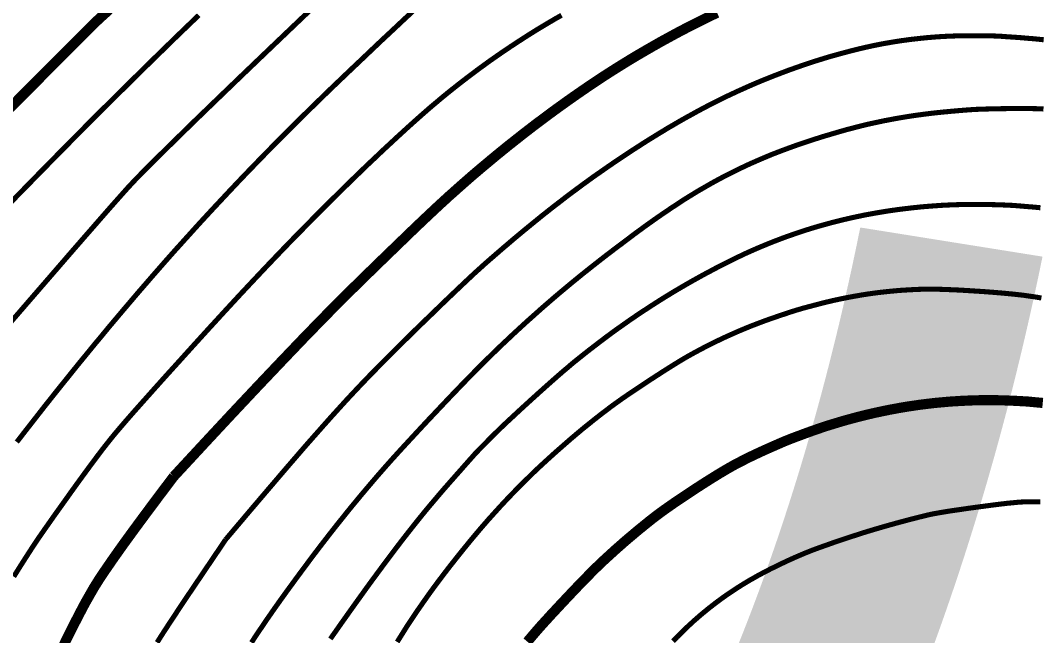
# Model space of a CAD drawing. Extents: x 36524600 to 36525730, y 2746759 to 2747713.
# Drawn here: x 36525067.22 to 36525082.24, y 2747532.18 to 2747541.26 of the extents above; entities that cross this region are included whole.
import ezdxf

# ---------------------------------------------------------------- set-up
doc = ezdxf.new("R2010")
doc.units = 0
doc.header["$LTSCALE"] = 1000
doc.header["$MEASUREMENT"] = 0
doc.layers.add('0-规划文字', color=7, linetype='Continuous')
doc.layers.add('DGX', color=251, linetype='Continuous')
doc.styles.add('黑体', font='simhei.ttf')

# ---------------------------------------------------------------- blocks, each defined once
blk = doc.blocks.new('dxt')
at = {"layer": 'DGX', "color": 253, "linetype": 'Continuous', "flags": 128}
for points, const_width in [([(36525067.066, 2747539.967), (36525067.243, 2747540.145), (36525067.446, 2747540.348), (36525067.649, 2747540.552), (36525067.826, 2747540.729), (36525067.976, 2747540.88), (36525068.099, 2747541.004), (36525068.197, 2747541.101), (36525068.267, 2747541.172), (36525068.312, 2747541.217), (36525068.329, 2747541.234), (36525068.355, 2747541.258), (36525068.422, 2747541.32), (36525068.532, 2747541.419)], 0.15), ([(36525069.856, 2747541.34), (36525069.667, 2747541.158), (36525069.505, 2747541.002), (36525069.371, 2747540.871), (36525069.25, 2747540.753), (36525069.129, 2747540.635), (36525069.008, 2747540.516), (36525068.888, 2747540.397), (36525068.767, 2747540.278), (36525068.647, 2747540.159), (36525068.527, 2747540.04), (36525068.407, 2747539.921), (36525068.275, 2747539.789), (36525068.12, 2747539.633), (36525067.941, 2747539.452), (36525067.739, 2747539.247), (36525067.513, 2747539.017), (36525067.264, 2747538.762), (36525066.99, 2747538.483)], 0.075), ([(36525071.711, 2747541.616), (36525071.341, 2747541.263), (36525070.921, 2747540.862), (36525070.498, 2747540.457), (36525070.121, 2747540.094), (36525069.789, 2747539.773), (36525069.503, 2747539.493), (36525069.262, 2747539.256), (36525069.066, 2747539.061), (36525068.916, 2747538.907), (36525068.812, 2747538.796), (36525068.713, 2747538.685), (36525068.58, 2747538.535), (36525068.413, 2747538.344), (36525068.212, 2747538.114), (36525067.977, 2747537.844), (36525067.708, 2747537.533), (36525067.405, 2747537.183), (36525067.068, 2747536.793)], 0.075), ([(36525067.172, 2747535.04), (36525067.274, 2747535.172), (36525067.377, 2747535.304), (36525067.48, 2747535.436), (36525067.583, 2747535.568), (36525067.687, 2747535.699), (36525067.791, 2747535.83), (36525067.896, 2747535.96), (36525068.001, 2747536.091), (36525068.106, 2747536.221), (36525068.212, 2747536.35), (36525068.318, 2747536.48), (36525068.425, 2747536.608), (36525068.531, 2747536.737), (36525068.639, 2747536.865), (36525068.747, 2747536.993), (36525068.855, 2747537.12), (36525068.964, 2747537.248), (36525069.073, 2747537.374), (36525069.182, 2747537.5), (36525069.292, 2747537.626), (36525069.403, 2747537.752), (36525069.514, 2747537.877), (36525069.626, 2747538.001), (36525069.738, 2747538.125), (36525069.85, 2747538.249), (36525069.963, 2747538.372), (36525070.077, 2747538.495), (36525070.191, 2747538.617), (36525070.305, 2747538.739), (36525070.42, 2747538.861), (36525070.535, 2747538.982), (36525070.651, 2747539.102), (36525070.767, 2747539.222), (36525070.884, 2747539.342), (36525071.001, 2747539.461), (36525071.119, 2747539.58), (36525071.237, 2747539.698), (36525071.356, 2747539.816), (36525071.475, 2747539.933), (36525071.595, 2747540.05), (36525071.715, 2747540.167), (36525071.838, 2747540.286), (36525071.968, 2747540.41), (36525072.105, 2747540.541), (36525072.249, 2747540.677), (36525072.399, 2747540.82), (36525072.555, 2747540.968), (36525072.719, 2747541.121), (36525072.889, 2747541.281), (36525073.054, 2747541.435)], 0.075), ([(36525067.127, 2747533.053), (36525067.198, 2747533.167), (36525067.265, 2747533.273), (36525067.328, 2747533.371), (36525067.386, 2747533.461), (36525067.439, 2747533.542), (36525067.488, 2747533.615), (36525067.533, 2747533.68), (36525067.578, 2747533.745), (36525067.629, 2747533.817), (36525067.685, 2747533.897), (36525067.746, 2747533.984), (36525067.814, 2747534.079), (36525067.887, 2747534.181), (36525067.965, 2747534.291), (36525068.049, 2747534.408), (36525068.134, 2747534.525), (36525068.215, 2747534.636), (36525068.292, 2747534.74), (36525068.365, 2747534.838), (36525068.434, 2747534.929), (36525068.5, 2747535.013), (36525068.561, 2747535.09), (36525068.619, 2747535.161), (36525068.686, 2747535.24), (36525068.775, 2747535.344), (36525068.886, 2747535.471), (36525069.02, 2747535.622), (36525069.177, 2747535.798), (36525069.355, 2747535.997), (36525069.557, 2747536.22), (36525069.78, 2747536.467), (36525070.01, 2747536.72), (36525070.232, 2747536.962), (36525070.444, 2747537.192), (36525070.648, 2747537.41), (36525070.842, 2747537.616), (36525071.028, 2747537.811), (36525071.205, 2747537.995), (36525071.373, 2747538.166), (36525071.533, 2747538.329), (36525071.687, 2747538.483), (36525071.834, 2747538.63), (36525071.974, 2747538.769), (36525072.109, 2747538.901), (36525072.236, 2747539.024), (36525072.357, 2747539.141), (36525072.472, 2747539.249), (36525072.58, 2747539.352), (36525072.685, 2747539.449), (36525072.784, 2747539.541), (36525072.879, 2747539.628), (36525072.969, 2747539.71), (36525073.055, 2747539.787), (36525073.136, 2747539.859), (36525073.212, 2747539.926), (36525073.286, 2747539.99), (36525073.361, 2747540.053), (36525073.436, 2747540.116), (36525073.511, 2747540.178), (36525073.587, 2747540.239), (36525073.664, 2747540.3), (36525073.741, 2747540.36), (36525073.819, 2747540.42), (36525073.897, 2747540.479), (36525073.975, 2747540.538), (36525074.054, 2747540.595), (36525074.133, 2747540.653), (36525074.213, 2747540.709), (36525074.293, 2747540.765), (36525074.374, 2747540.82), (36525074.455, 2747540.875), (36525074.537, 2747540.929), (36525074.619, 2747540.982), (36525074.701, 2747541.035), (36525074.784, 2747541.087), (36525074.867, 2747541.139), (36525074.951, 2747541.189), (36525075.035, 2747541.239), (36525075.12, 2747541.289), (36525075.21, 2747541.34)], 0.075), ([(36525069.488, 2747534.532), (36525069.27, 2747534.243), (36525069.073, 2747533.979), (36525068.896, 2747533.739), (36525068.739, 2747533.523), (36525068.603, 2747533.331), (36525068.487, 2747533.163), (36525068.391, 2747533.02), (36525068.316, 2747532.901), (36525068.249, 2747532.785), (36525068.175, 2747532.654), (36525068.097, 2747532.506), (36525068.013, 2747532.343), (36525067.923, 2747532.163), (36525067.828, 2747531.967), (36525067.727, 2747531.755), (36525067.622, 2747531.527), (36525067.518, 2747531.301), (36525067.426, 2747531.098), (36525067.344, 2747530.916), (36525067.273, 2747530.757), (36525067.213, 2747530.619), (36525067.164, 2747530.502), (36525067.125, 2747530.408)], 0.15), ([(36525077.505, 2747541.376), (36525077.423, 2747541.337), (36525077.342, 2747541.297), (36525077.26, 2747541.257), (36525077.179, 2747541.216), (36525077.098, 2747541.175), (36525077.017, 2747541.133), (36525076.937, 2747541.091), (36525076.857, 2747541.048), (36525076.777, 2747541.004), (36525076.698, 2747540.961), (36525076.618, 2747540.916), (36525076.539, 2747540.871), (36525076.461, 2747540.826), (36525076.382, 2747540.78), (36525076.304, 2747540.734), (36525076.226, 2747540.687), (36525076.149, 2747540.64), (36525076.072, 2747540.592), (36525075.995, 2747540.544), (36525075.918, 2747540.495), (36525075.842, 2747540.446), (36525075.766, 2747540.396), (36525075.69, 2747540.346), (36525075.615, 2747540.295), (36525075.54, 2747540.244), (36525075.465, 2747540.192), (36525075.39, 2747540.14), (36525075.316, 2747540.088), (36525075.242, 2747540.035), (36525075.168, 2747539.982), (36525075.095, 2747539.929), (36525075.022, 2747539.875), (36525074.949, 2747539.82), (36525074.876, 2747539.766), (36525074.803, 2747539.711), (36525074.731, 2747539.655), (36525074.659, 2747539.6), (36525074.588, 2747539.544), (36525074.516, 2747539.487), (36525074.445, 2747539.431), (36525074.374, 2747539.374), (36525074.303, 2747539.316), (36525074.233, 2747539.259), (36525074.163, 2747539.201), (36525074.093, 2747539.142), (36525074.023, 2747539.084), (36525073.954, 2747539.025), (36525073.885, 2747538.966), (36525073.816, 2747538.906), (36525073.748, 2747538.846), (36525073.68, 2747538.786), (36525073.612, 2747538.725), (36525073.544, 2747538.665), (36525073.477, 2747538.603), (36525073.41, 2747538.542), (36525073.333, 2747538.47), (36525073.236, 2747538.379), (36525073.119, 2747538.268), (36525072.982, 2747538.137), (36525072.825, 2747537.985), (36525072.649, 2747537.815), (36525072.452, 2747537.624), (36525072.236, 2747537.413), (36525071.994, 2747537.175), (36525071.724, 2747536.902), (36525071.424, 2747536.594), (36525071.096, 2747536.251), (36525070.738, 2747535.874), (36525070.35, 2747535.461), (36525069.934, 2747535.014), (36525069.488, 2747534.532)], 0.15), ([(36525070.253, 2747533.6), (36525070.045, 2747533.292), (36525069.861, 2747533.019), (36525069.699, 2747532.779), (36525069.561, 2747532.572), (36525069.447, 2747532.399), (36525069.355, 2747532.259), (36525069.287, 2747532.153), (36525069.242, 2747532.081)], 0.075), ([(36525082.325, 2747540.978), (36525082.247, 2747540.986), (36525082.168, 2747540.994), (36525082.09, 2747541), (36525082.011, 2747541.007), (36525081.933, 2747541.013), (36525081.859, 2747541.018), (36525081.793, 2747541.022), (36525081.737, 2747541.026), (36525081.689, 2747541.03), (36525081.65, 2747541.032), (36525081.62, 2747541.034), (36525081.598, 2747541.036), (36525081.585, 2747541.036), (36525081.573, 2747541.037), (36525081.552, 2747541.037), (36525081.523, 2747541.037), (36525081.486, 2747541.037), (36525081.44, 2747541.038), (36525081.387, 2747541.038), (36525081.325, 2747541.038), (36525081.255, 2747541.038), (36525081.181, 2747541.038), (36525081.107, 2747541.037), (36525081.033, 2747541.035), (36525080.959, 2747541.032), (36525080.885, 2747541.029), (36525080.811, 2747541.025), (36525080.737, 2747541.02), (36525080.663, 2747541.014), (36525080.59, 2747541.008), (36525080.516, 2747541), (36525080.442, 2747540.992), (36525080.369, 2747540.984), (36525080.295, 2747540.974), (36525080.222, 2747540.964), (36525080.149, 2747540.953), (36525080.076, 2747540.941), (36525080.002, 2747540.928), (36525079.928, 2747540.915), (36525079.853, 2747540.9), (36525079.777, 2747540.884), (36525079.7, 2747540.867), (36525079.623, 2747540.849), (36525079.545, 2747540.83), (36525079.466, 2747540.81), (36525079.387, 2747540.789), (36525079.308, 2747540.768), (36525079.23, 2747540.746), (36525079.153, 2747540.724), (36525079.076, 2747540.701), (36525079, 2747540.677), (36525078.925, 2747540.654), (36525078.85, 2747540.629), (36525078.776, 2747540.604), (36525078.702, 2747540.578), (36525078.628, 2747540.552), (36525078.555, 2747540.526), (36525078.481, 2747540.498), (36525078.408, 2747540.47), (36525078.335, 2747540.442), (36525078.262, 2747540.413), (36525078.19, 2747540.384), (36525078.117, 2747540.354), (36525078.045, 2747540.323), (36525077.973, 2747540.292), (36525077.902, 2747540.26), (36525077.83, 2747540.228), (36525077.759, 2747540.195), (36525077.688, 2747540.162), (36525077.617, 2747540.128), (36525077.547, 2747540.093), (36525077.477, 2747540.058), (36525077.407, 2747540.023), (36525077.338, 2747539.987), (36525077.268, 2747539.95), (36525077.199, 2747539.913), (36525077.131, 2747539.875), (36525077.062, 2747539.837), (36525076.994, 2747539.799), (36525076.926, 2747539.76), (36525076.858, 2747539.72), (36525076.79, 2747539.681), (36525076.723, 2747539.64), (36525076.656, 2747539.6), (36525076.589, 2747539.558), (36525076.522, 2747539.517), (36525076.455, 2747539.475), (36525076.389, 2747539.433), (36525076.323, 2747539.39), (36525076.257, 2747539.348), (36525076.191, 2747539.304), (36525076.125, 2747539.261), (36525076.06, 2747539.217), (36525075.995, 2747539.173), (36525075.93, 2747539.129), (36525075.865, 2747539.084), (36525075.801, 2747539.039), (36525075.736, 2747538.994), (36525075.672, 2747538.949), (36525075.609, 2747538.903), (36525075.545, 2747538.857), (36525075.481, 2747538.81), (36525075.418, 2747538.763), (36525075.355, 2747538.716), (36525075.292, 2747538.669), (36525075.23, 2747538.621), (36525075.168, 2747538.573), (36525075.105, 2747538.525), (36525075.044, 2747538.477), (36525074.982, 2747538.428), (36525074.92, 2747538.379), (36525074.859, 2747538.329), (36525074.797, 2747538.279), (36525074.736, 2747538.229), (36525074.675, 2747538.179), (36525074.613, 2747538.128), (36525074.552, 2747538.077), (36525074.491, 2747538.026), (36525074.431, 2747537.974), (36525074.37, 2747537.923), (36525074.31, 2747537.871), (36525074.25, 2747537.819), (36525074.19, 2747537.767), (36525074.13, 2747537.715), (36525074.071, 2747537.663), (36525074.005, 2747537.603), (36525073.924, 2747537.53), (36525073.83, 2747537.442), (36525073.722, 2747537.34), (36525073.6, 2747537.224), (36525073.464, 2747537.094), (36525073.315, 2747536.949), (36525073.151, 2747536.791), (36525072.984, 2747536.628), (36525072.825, 2747536.471), (36525072.674, 2747536.321), (36525072.531, 2747536.177), (36525072.396, 2747536.039), (36525072.269, 2747535.907), (36525072.15, 2747535.781), (36525072.039, 2747535.662), (36525071.929, 2747535.541), (36525071.813, 2747535.413), (36525071.691, 2747535.276), (36525071.563, 2747535.131), (36525071.429, 2747534.979), (36525071.29, 2747534.818), (36525071.144, 2747534.649), (36525070.993, 2747534.472), (36525070.847, 2747534.301), (36525070.716, 2747534.147), (36525070.6, 2747534.011), (36525070.5, 2747533.892), (36525070.415, 2747533.792), (36525070.346, 2747533.71), (36525070.292, 2747533.646), (36525070.253, 2747533.6)], 0.075), ([(36525070.635, 2747532.08), (36525070.685, 2747532.158), (36525070.731, 2747532.228), (36525070.775, 2747532.292), (36525070.816, 2747532.353), (36525070.856, 2747532.412), (36525070.895, 2747532.468), (36525070.932, 2747532.521), (36525070.967, 2747532.572), (36525071.001, 2747532.62), (36525071.033, 2747532.665), (36525071.066, 2747532.712), (36525071.103, 2747532.763), (36525071.144, 2747532.82), (36525071.189, 2747532.882), (36525071.238, 2747532.949), (36525071.291, 2747533.022), (36525071.348, 2747533.099), (36525071.409, 2747533.181), (36525071.472, 2747533.266), (36525071.535, 2747533.351), (36525071.599, 2747533.435), (36525071.663, 2747533.519), (36525071.728, 2747533.603), (36525071.793, 2747533.687), (36525071.858, 2747533.77), (36525071.924, 2747533.853), (36525071.99, 2747533.935), (36525072.056, 2747534.018), (36525072.123, 2747534.1), (36525072.19, 2747534.181), (36525072.258, 2747534.263), (36525072.326, 2747534.344), (36525072.394, 2747534.424), (36525072.463, 2747534.505), (36525072.535, 2747534.588), (36525072.614, 2747534.678), (36525072.7, 2747534.775), (36525072.793, 2747534.878), (36525072.893, 2747534.987), (36525073, 2747535.103), (36525073.114, 2747535.226), (36525073.234, 2747535.355), (36525073.355, 2747535.483), (36525073.47, 2747535.605), (36525073.578, 2747535.719), (36525073.681, 2747535.826), (36525073.777, 2747535.926), (36525073.867, 2747536.018), (36525073.951, 2747536.103), (36525074.029, 2747536.181), (36525074.103, 2747536.256), (36525074.179, 2747536.329), (36525074.254, 2747536.403), (36525074.33, 2747536.476), (36525074.407, 2747536.548), (36525074.483, 2747536.62), (36525074.561, 2747536.692), (36525074.638, 2747536.763), (36525074.716, 2747536.834), (36525074.795, 2747536.904), (36525074.873, 2747536.974), (36525074.952, 2747537.044), (36525075.032, 2747537.113), (36525075.112, 2747537.182), (36525075.192, 2747537.25), (36525075.273, 2747537.317), (36525075.354, 2747537.385), (36525075.436, 2747537.452), (36525075.517, 2747537.518), (36525075.6, 2747537.584), (36525075.682, 2747537.649), (36525075.765, 2747537.714), (36525075.848, 2747537.779), (36525075.932, 2747537.843), (36525076.013, 2747537.905), (36525076.09, 2747537.962), (36525076.161, 2747538.016), (36525076.227, 2747538.066), (36525076.288, 2747538.112), (36525076.345, 2747538.154), (36525076.396, 2747538.191), (36525076.442, 2747538.225), (36525076.487, 2747538.257), (36525076.535, 2747538.291), (36525076.585, 2747538.327), (36525076.638, 2747538.364), (36525076.693, 2747538.402), (36525076.752, 2747538.441), (36525076.812, 2747538.483), (36525076.876, 2747538.525), (36525076.941, 2747538.568), (36525077.006, 2747538.611), (36525077.072, 2747538.652), (36525077.139, 2747538.693), (36525077.205, 2747538.734), (36525077.272, 2747538.773), (36525077.34, 2747538.812), (36525077.408, 2747538.851), (36525077.476, 2747538.889), (36525077.544, 2747538.926), (36525077.613, 2747538.962), (36525077.683, 2747538.998), (36525077.752, 2747539.033), (36525077.822, 2747539.067), (36525077.893, 2747539.101), (36525077.963, 2747539.134), (36525078.034, 2747539.166), (36525078.106, 2747539.197), (36525078.177, 2747539.228), (36525078.249, 2747539.258), (36525078.321, 2747539.288), (36525078.394, 2747539.316), (36525078.467, 2747539.344), (36525078.54, 2747539.371), (36525078.614, 2747539.398), (36525078.689, 2747539.425), (36525078.766, 2747539.451), (36525078.845, 2747539.478), (36525078.925, 2747539.504), (36525079.007, 2747539.53), (36525079.09, 2747539.556), (36525079.175, 2747539.581), (36525079.26, 2747539.606), (36525079.342, 2747539.63), (36525079.421, 2747539.652), (36525079.498, 2747539.672), (36525079.573, 2747539.692), (36525079.644, 2747539.71), (36525079.714, 2747539.727), (36525079.781, 2747539.742), (36525079.846, 2747539.756), (36525079.912, 2747539.77), (36525079.978, 2747539.784), (36525080.044, 2747539.796), (36525080.11, 2747539.809), (36525080.176, 2747539.821), (36525080.242, 2747539.832), (36525080.308, 2747539.843), (36525080.374, 2747539.853), (36525080.441, 2747539.863), (36525080.507, 2747539.872), (36525080.574, 2747539.881), (36525080.641, 2747539.889), (36525080.707, 2747539.897), (36525080.774, 2747539.904), (36525080.841, 2747539.911), (36525080.906, 2747539.917), (36525080.968, 2747539.923), (36525081.027, 2747539.928), (36525081.082, 2747539.933), (36525081.134, 2747539.937), (36525081.183, 2747539.941), (36525081.228, 2747539.944), (36525081.27, 2747539.947), (36525081.314, 2747539.95), (36525081.364, 2747539.952), (36525081.422, 2747539.954), (36525081.486, 2747539.956), (36525081.556, 2747539.958), (36525081.633, 2747539.959), (36525081.717, 2747539.961), (36525081.808, 2747539.962), (36525081.899, 2747539.963), (36525081.985, 2747539.963), (36525082.064, 2747539.963), (36525082.137, 2747539.962), (36525082.205, 2747539.961), (36525082.267, 2747539.959), (36525082.322, 2747539.956)], 0.075), ([(36525071.799, 2747532.134), (36525071.853, 2747532.211), (36525071.915, 2747532.299), (36525071.983, 2747532.396), (36525072.059, 2747532.503), (36525072.142, 2747532.62), (36525072.229, 2747532.741), (36525072.315, 2747532.861), (36525072.402, 2747532.981), (36525072.489, 2747533.099), (36525072.576, 2747533.217), (36525072.663, 2747533.333), (36525072.75, 2747533.449), (36525072.837, 2747533.564), (36525072.925, 2747533.677), (36525073.014, 2747533.79), (36525073.104, 2747533.903), (36525073.194, 2747534.014), (36525073.286, 2747534.124), (36525073.379, 2747534.234), (36525073.472, 2747534.343), (36525073.567, 2747534.451), (36525073.656, 2747534.552), (36525073.734, 2747534.64), (36525073.799, 2747534.714), (36525073.853, 2747534.775), (36525073.895, 2747534.822), (36525073.925, 2747534.856), (36525073.943, 2747534.876), (36525073.949, 2747534.883), (36525073.952, 2747534.886), (36525073.962, 2747534.896), (36525073.978, 2747534.912), (36525074, 2747534.935), (36525074.028, 2747534.964), (36525074.063, 2747534.999), (36525074.104, 2747535.04), (36525074.151, 2747535.088), (36525074.205, 2747535.142), (36525074.266, 2747535.202), (36525074.333, 2747535.267), (36525074.408, 2747535.338), (36525074.49, 2747535.414), (36525074.579, 2747535.497), (36525074.674, 2747535.584), (36525074.777, 2747535.678), (36525074.88, 2747535.771), (36525074.977, 2747535.858), (36525075.068, 2747535.939), (36525075.152, 2747536.013), (36525075.23, 2747536.081), (36525075.303, 2747536.142), (36525075.368, 2747536.198), (36525075.428, 2747536.247), (36525075.485, 2747536.292), (36525075.541, 2747536.337), (36525075.598, 2747536.382), (36525075.655, 2747536.426), (36525075.712, 2747536.47), (36525075.769, 2747536.514), (36525075.826, 2747536.557), (36525075.883, 2747536.6), (36525075.94, 2747536.642), (36525075.997, 2747536.684), (36525076.055, 2747536.725), (36525076.113, 2747536.766), (36525076.171, 2747536.807), (36525076.229, 2747536.848), (36525076.288, 2747536.888), (36525076.347, 2747536.928), (36525076.406, 2747536.967), (36525076.465, 2747537.006), (36525076.525, 2747537.045), (36525076.585, 2747537.084), (36525076.645, 2747537.122), (36525076.705, 2747537.16), (36525076.765, 2747537.197), (36525076.826, 2747537.234), (36525076.887, 2747537.271), (36525076.95, 2747537.308), (36525077.013, 2747537.345), (36525077.077, 2747537.382), (36525077.142, 2747537.419), (36525077.208, 2747537.456), (36525077.275, 2747537.493), (36525077.343, 2747537.53), (36525077.411, 2747537.566), (36525077.478, 2747537.602), (36525077.545, 2747537.636), (36525077.61, 2747537.67), (36525077.674, 2747537.702), (36525077.737, 2747537.734), (36525077.8, 2747537.764), (36525077.861, 2747537.793), (36525077.922, 2747537.822), (36525077.984, 2747537.85), (36525078.045, 2747537.877), (36525078.107, 2747537.904), (36525078.169, 2747537.93), (36525078.232, 2747537.956), (36525078.294, 2747537.981), (36525078.357, 2747538.006), (36525078.42, 2747538.03), (36525078.483, 2747538.054), (36525078.546, 2747538.077), (36525078.61, 2747538.099), (36525078.674, 2747538.121), (36525078.738, 2747538.143), (36525078.802, 2747538.164), (36525078.866, 2747538.184), (36525078.931, 2747538.204), (36525078.995, 2747538.223), (36525079.06, 2747538.241), (36525079.125, 2747538.259), (36525079.19, 2747538.277), (36525079.256, 2747538.294), (36525079.321, 2747538.31), (36525079.387, 2747538.326), (36525079.452, 2747538.341), (36525079.518, 2747538.356), (36525079.584, 2747538.37), (36525079.65, 2747538.384), (36525079.716, 2747538.397), (36525079.783, 2747538.409), (36525079.849, 2747538.421), (36525079.916, 2747538.432), (36525079.982, 2747538.443), (36525080.049, 2747538.454), (36525080.116, 2747538.463), (36525080.183, 2747538.473), (36525080.25, 2747538.481), (36525080.317, 2747538.489), (36525080.384, 2747538.497), (36525080.451, 2747538.504), (36525080.518, 2747538.511), (36525080.585, 2747538.517), (36525080.653, 2747538.522), (36525080.72, 2747538.527), (36525080.787, 2747538.532), (36525080.855, 2747538.536), (36525080.922, 2747538.539), (36525080.99, 2747538.542), (36525081.057, 2747538.544), (36525081.125, 2747538.546), (36525081.192, 2747538.547), (36525081.26, 2747538.548), (36525081.327, 2747538.548), (36525081.395, 2747538.548), (36525081.462, 2747538.547), (36525081.53, 2747538.545), (36525081.593, 2747538.544), (36525081.648, 2747538.542), (36525081.694, 2747538.541), (36525081.733, 2747538.54), (36525081.762, 2747538.54), (36525081.784, 2747538.539), (36525081.797, 2747538.539), (36525081.801, 2747538.539), (36525081.806, 2747538.538), (36525081.819, 2747538.537), (36525081.841, 2747538.535), (36525081.87, 2747538.533), (36525081.909, 2747538.53), (36525081.955, 2747538.526), (36525082.01, 2747538.522), (36525082.074, 2747538.516), (36525082.142, 2747538.511), (36525082.209, 2747538.505), (36525082.277, 2747538.498)], 0.075), ([(36525082.291, 2747537.166), (36525082.227, 2747537.177), (36525082.163, 2747537.187), (36525082.099, 2747537.196), (36525082.031, 2747537.206), (36525081.954, 2747537.215), (36525081.87, 2747537.224), (36525081.777, 2747537.233), (36525081.677, 2747537.242), (36525081.568, 2747537.251), (36525081.451, 2747537.26), (36525081.326, 2747537.268), (36525081.201, 2747537.276), (36525081.083, 2747537.283), (36525080.974, 2747537.288), (36525080.874, 2747537.292), (36525080.781, 2747537.295), (36525080.696, 2747537.296), (36525080.619, 2747537.297), (36525080.551, 2747537.296), (36525080.486, 2747537.294), (36525080.422, 2747537.291), (36525080.358, 2747537.288), (36525080.293, 2747537.284), (36525080.229, 2747537.28), (36525080.165, 2747537.275), (36525080.1, 2747537.269), (36525080.036, 2747537.263), (36525079.972, 2747537.256), (36525079.908, 2747537.249), (36525079.844, 2747537.241), (36525079.78, 2747537.232), (36525079.716, 2747537.223), (36525079.653, 2747537.213), (36525079.589, 2747537.202), (36525079.526, 2747537.191), (36525079.462, 2747537.179), (36525079.399, 2747537.167), (36525079.336, 2747537.154), (36525079.273, 2747537.141), (36525079.21, 2747537.127), (36525079.147, 2747537.112), (36525079.084, 2747537.097), (36525079.022, 2747537.081), (36525078.962, 2747537.065), (36525078.908, 2747537.051), (36525078.86, 2747537.038), (36525078.817, 2747537.027), (36525078.779, 2747537.017), (36525078.748, 2747537.008), (36525078.722, 2747537), (36525078.701, 2747536.994), (36525078.681, 2747536.988), (36525078.656, 2747536.98), (36525078.626, 2747536.971), (36525078.592, 2747536.96), (36525078.553, 2747536.947), (36525078.509, 2747536.932), (36525078.46, 2747536.916), (36525078.406, 2747536.898), (36525078.351, 2747536.879), (36525078.295, 2747536.86), (36525078.24, 2747536.84), (36525078.184, 2747536.82), (36525078.129, 2747536.799), (36525078.074, 2747536.778), (36525078.019, 2747536.757), (36525077.965, 2747536.735), (36525077.91, 2747536.713), (36525077.856, 2747536.69), (36525077.802, 2747536.667), (36525077.748, 2747536.643), (36525077.694, 2747536.619), (36525077.64, 2747536.595), (36525077.587, 2747536.57), (36525077.534, 2747536.545), (36525077.481, 2747536.519), (36525077.428, 2747536.493), (36525077.375, 2747536.467), (36525077.323, 2747536.44), (36525077.271, 2747536.413), (36525077.219, 2747536.385), (36525077.167, 2747536.357), (36525077.116, 2747536.329), (36525077.061, 2747536.298), (36525077.001, 2747536.263), (36525076.935, 2747536.223), (36525076.862, 2747536.178), (36525076.784, 2747536.129), (36525076.7, 2747536.076), (36525076.611, 2747536.018), (36525076.515, 2747535.956), (36525076.419, 2747535.893), (36525076.33, 2747535.833), (36525076.247, 2747535.778), (36525076.171, 2747535.726), (36525076.101, 2747535.678), (36525076.038, 2747535.633), (36525075.981, 2747535.592), (36525075.931, 2747535.555), (36525075.884, 2747535.519), (36525075.837, 2747535.484), (36525075.79, 2747535.448), (36525075.743, 2747535.411), (36525075.697, 2747535.375), (36525075.651, 2747535.338), (36525075.605, 2747535.301), (36525075.559, 2747535.264), (36525075.512, 2747535.226), (36525075.465, 2747535.186), (36525075.416, 2747535.145), (36525075.366, 2747535.103), (36525075.315, 2747535.059), (36525075.263, 2747535.013), (36525075.209, 2747534.966), (36525075.154, 2747534.918), (36525075.099, 2747534.869), (36525075.046, 2747534.821), (36525074.993, 2747534.773), (36525074.942, 2747534.726), (36525074.892, 2747534.68), (36525074.843, 2747534.634), (36525074.795, 2747534.588), (36525074.749, 2747534.543), (36525074.703, 2747534.498), (36525074.657, 2747534.453), (36525074.612, 2747534.408), (36525074.567, 2747534.363), (36525074.522, 2747534.317), (36525074.478, 2747534.271), (36525074.433, 2747534.225), (36525074.389, 2747534.178), (36525074.346, 2747534.132), (36525074.302, 2747534.085), (36525074.259, 2747534.037), (36525074.216, 2747533.99), (36525074.173, 2747533.942), (36525074.13, 2747533.895), (36525074.088, 2747533.846), (36525074.046, 2747533.798), (36525074.004, 2747533.749), (36525073.96, 2747533.697), (36525073.915, 2747533.643), (36525073.868, 2747533.587), (36525073.82, 2747533.528), (36525073.771, 2747533.468), (36525073.72, 2747533.405), (36525073.668, 2747533.34), (36525073.617, 2747533.275), (36525073.566, 2747533.211), (36525073.517, 2747533.147), (36525073.469, 2747533.085), (36525073.423, 2747533.024), (36525073.378, 2747532.964), (36525073.334, 2747532.905), (36525073.292, 2747532.847), (36525073.251, 2747532.79), (36525073.21, 2747532.732), (36525073.169, 2747532.674), (36525073.129, 2747532.616), (36525073.088, 2747532.558), (36525073.049, 2747532.499), (36525073.009, 2747532.44), (36525072.97, 2747532.381), (36525072.929, 2747532.319), (36525072.885, 2747532.249), (36525072.837, 2747532.172), (36525072.785, 2747532.089)], 0.075), ([(36525074.706, 2747532.093), (36525074.746, 2747532.14), (36525074.786, 2747532.188), (36525074.829, 2747532.238), (36525074.878, 2747532.294), (36525074.932, 2747532.355), (36525074.993, 2747532.421), (36525075.058, 2747532.493), (36525075.13, 2747532.57), (36525075.207, 2747532.653), (36525075.29, 2747532.741), (36525075.373, 2747532.829), (36525075.451, 2747532.911), (36525075.524, 2747532.986), (36525075.592, 2747533.056), (36525075.655, 2747533.12), (36525075.712, 2747533.177), (36525075.765, 2747533.228), (36525075.813, 2747533.274), (36525075.858, 2747533.316), (36525075.904, 2747533.358), (36525075.949, 2747533.399), (36525075.995, 2747533.441), (36525076.041, 2747533.482), (36525076.088, 2747533.523), (36525076.134, 2747533.564), (36525076.181, 2747533.604), (36525076.228, 2747533.644), (36525076.276, 2747533.684), (36525076.323, 2747533.724), (36525076.371, 2747533.763), (36525076.419, 2747533.802), (36525076.467, 2747533.841), (36525076.515, 2747533.88), (36525076.564, 2747533.918), (36525076.616, 2747533.958), (36525076.675, 2747534.002), (36525076.74, 2747534.049), (36525076.813, 2747534.1), (36525076.892, 2747534.155), (36525076.978, 2747534.213), (36525077.071, 2747534.275), (36525077.171, 2747534.341), (36525077.271, 2747534.406), (36525077.365, 2747534.466), (36525077.453, 2747534.521), (36525077.535, 2747534.572), (36525077.611, 2747534.617), (36525077.681, 2747534.658), (36525077.745, 2747534.694), (36525077.802, 2747534.725), (36525077.857, 2747534.753), (36525077.912, 2747534.781), (36525077.967, 2747534.809), (36525078.023, 2747534.836), (36525078.078, 2747534.862), (36525078.134, 2747534.888), (36525078.19, 2747534.914), (36525078.246, 2747534.939), (36525078.3, 2747534.963), (36525078.348, 2747534.984), (36525078.391, 2747535.003), (36525078.428, 2747535.019), (36525078.459, 2747535.033), (36525078.486, 2747535.044), (36525078.506, 2747535.053), (36525078.521, 2747535.059), (36525078.536, 2747535.065), (36525078.556, 2747535.073), (36525078.58, 2747535.082), (36525078.61, 2747535.094), (36525078.644, 2747535.107), (36525078.684, 2747535.122), (36525078.728, 2747535.138), (36525078.778, 2747535.157), (36525078.83, 2747535.176), (36525078.882, 2747535.195), (36525078.934, 2747535.213), (36525078.986, 2747535.231), (36525079.038, 2747535.249), (36525079.091, 2747535.267), (36525079.144, 2747535.284), (36525079.196, 2747535.3), (36525079.249, 2747535.316), (36525079.302, 2747535.332), (36525079.355, 2747535.348), (36525079.408, 2747535.363), (36525079.462, 2747535.378), (36525079.515, 2747535.392), (36525079.569, 2747535.407), (36525079.622, 2747535.42), (36525079.676, 2747535.434), (36525079.73, 2747535.447), (36525079.783, 2747535.459), (36525079.837, 2747535.472), (36525079.891, 2747535.483), (36525079.945, 2747535.495), (36525080, 2747535.506), (36525080.054, 2747535.517), (36525080.108, 2747535.527), (36525080.163, 2747535.537), (36525080.217, 2747535.547), (36525080.272, 2747535.556), (36525080.326, 2747535.565), (36525080.381, 2747535.573), (36525080.436, 2747535.581), (36525080.49, 2747535.589), (36525080.545, 2747535.596), (36525080.6, 2747535.603), (36525080.655, 2747535.609), (36525080.71, 2747535.616), (36525080.765, 2747535.621), (36525080.82, 2747535.626), (36525080.875, 2747535.631), (36525080.93, 2747535.636), (36525080.985, 2747535.64), (36525081.04, 2747535.643), (36525081.096, 2747535.647), (36525081.151, 2747535.649), (36525081.206, 2747535.652), (36525081.261, 2747535.654), (36525081.316, 2747535.656), (36525081.372, 2747535.657), (36525081.427, 2747535.658), (36525081.482, 2747535.658), (36525081.538, 2747535.658), (36525081.593, 2747535.658), (36525081.648, 2747535.657), (36525081.703, 2747535.656), (36525081.759, 2747535.654), (36525081.814, 2747535.652), (36525081.866, 2747535.65), (36525081.911, 2747535.648), (36525081.949, 2747535.646), (36525081.98, 2747535.645), (36525082.004, 2747535.644), (36525082.021, 2747535.644), (36525082.032, 2747535.643), (36525082.035, 2747535.643), (36525082.039, 2747535.643), (36525082.049, 2747535.642), (36525082.066, 2747535.64), (36525082.09, 2747535.638), (36525082.121, 2747535.635), (36525082.159, 2747535.631), (36525082.204, 2747535.627), (36525082.256, 2747535.622), (36525082.311, 2747535.617)], 0.15), ([(36525076.855, 2747532.1), (36525076.914, 2747532.161), (36525076.968, 2747532.214), (36525077.014, 2747532.26), (36525077.054, 2747532.299), (36525077.091, 2747532.334), (36525077.129, 2747532.368), (36525077.166, 2747532.403), (36525077.205, 2747532.436), (36525077.243, 2747532.47), (36525077.282, 2747532.503), (36525077.321, 2747532.535), (36525077.36, 2747532.567), (36525077.4, 2747532.599), (36525077.44, 2747532.63), (36525077.48, 2747532.661), (36525077.521, 2747532.692), (36525077.562, 2747532.722), (36525077.603, 2747532.752), (36525077.645, 2747532.781), (36525077.687, 2747532.81), (36525077.729, 2747532.838), (36525077.771, 2747532.866), (36525077.814, 2747532.894), (36525077.857, 2747532.921), (36525077.9, 2747532.948), (36525077.944, 2747532.974), (36525077.987, 2747533), (36525078.032, 2747533.025), (36525078.076, 2747533.05), (36525078.12, 2747533.075), (36525078.165, 2747533.099), (36525078.21, 2747533.123), (36525078.255, 2747533.146), (36525078.301, 2747533.17), (36525078.347, 2747533.192), (36525078.393, 2747533.215), (36525078.439, 2747533.237), (36525078.485, 2747533.259), (36525078.531, 2747533.281), (36525078.578, 2747533.302), (36525078.624, 2747533.323), (36525078.671, 2747533.344), (36525078.718, 2747533.364), (36525078.765, 2747533.384), (36525078.815, 2747533.405), (36525078.872, 2747533.428), (36525078.934, 2747533.452), (36525079.003, 2747533.477), (36525079.078, 2747533.504), (36525079.16, 2747533.533), (36525079.247, 2747533.564), (36525079.341, 2747533.596), (36525079.438, 2747533.628), (36525079.534, 2747533.659), (36525079.629, 2747533.69), (36525079.725, 2747533.72), (36525079.819, 2747533.748), (36525079.914, 2747533.776), (36525080.007, 2747533.803), (36525080.101, 2747533.829), (36525080.191, 2747533.854), (36525080.274, 2747533.876), (36525080.352, 2747533.897), (36525080.423, 2747533.915), (36525080.489, 2747533.932), (36525080.547, 2747533.946), (36525080.6, 2747533.959), (36525080.647, 2747533.97), (36525080.696, 2747533.98), (36525080.756, 2747533.991), (36525080.827, 2747534.003), (36525080.909, 2747534.017), (36525081.003, 2747534.031), (36525081.107, 2747534.046), (36525081.223, 2747534.063), (36525081.349, 2747534.08), (36525081.476, 2747534.097), (36525081.592, 2747534.112), (36525081.696, 2747534.125), (36525081.79, 2747534.136), (36525081.873, 2747534.144), (36525081.944, 2747534.151), (36525082.005, 2747534.155), (36525082.055, 2747534.157), (36525082.099, 2747534.158), (36525082.143, 2747534.159), (36525082.187, 2747534.159), (36525082.231, 2747534.159), (36525082.275, 2747534.158)], 0.075)]:
    blk.add_lwpolyline(points, dxfattribs=dict(at, const_width=const_width))

msp = doc.modelspace()

# ---------------------------------------------------------------- block references
msp.add_blockref('dxt', (0, 0))

# ---------------------------------------------------------------- texts
at = {"layer": '0-规划文字', "color": 1, "style": '黑体'}
msp.add_text('原始坐标 勿动', height=26.2869, dxfattribs=at).set_placement((36524999.159, 2747509.738))

doc.saveas('drawing.dxf')
